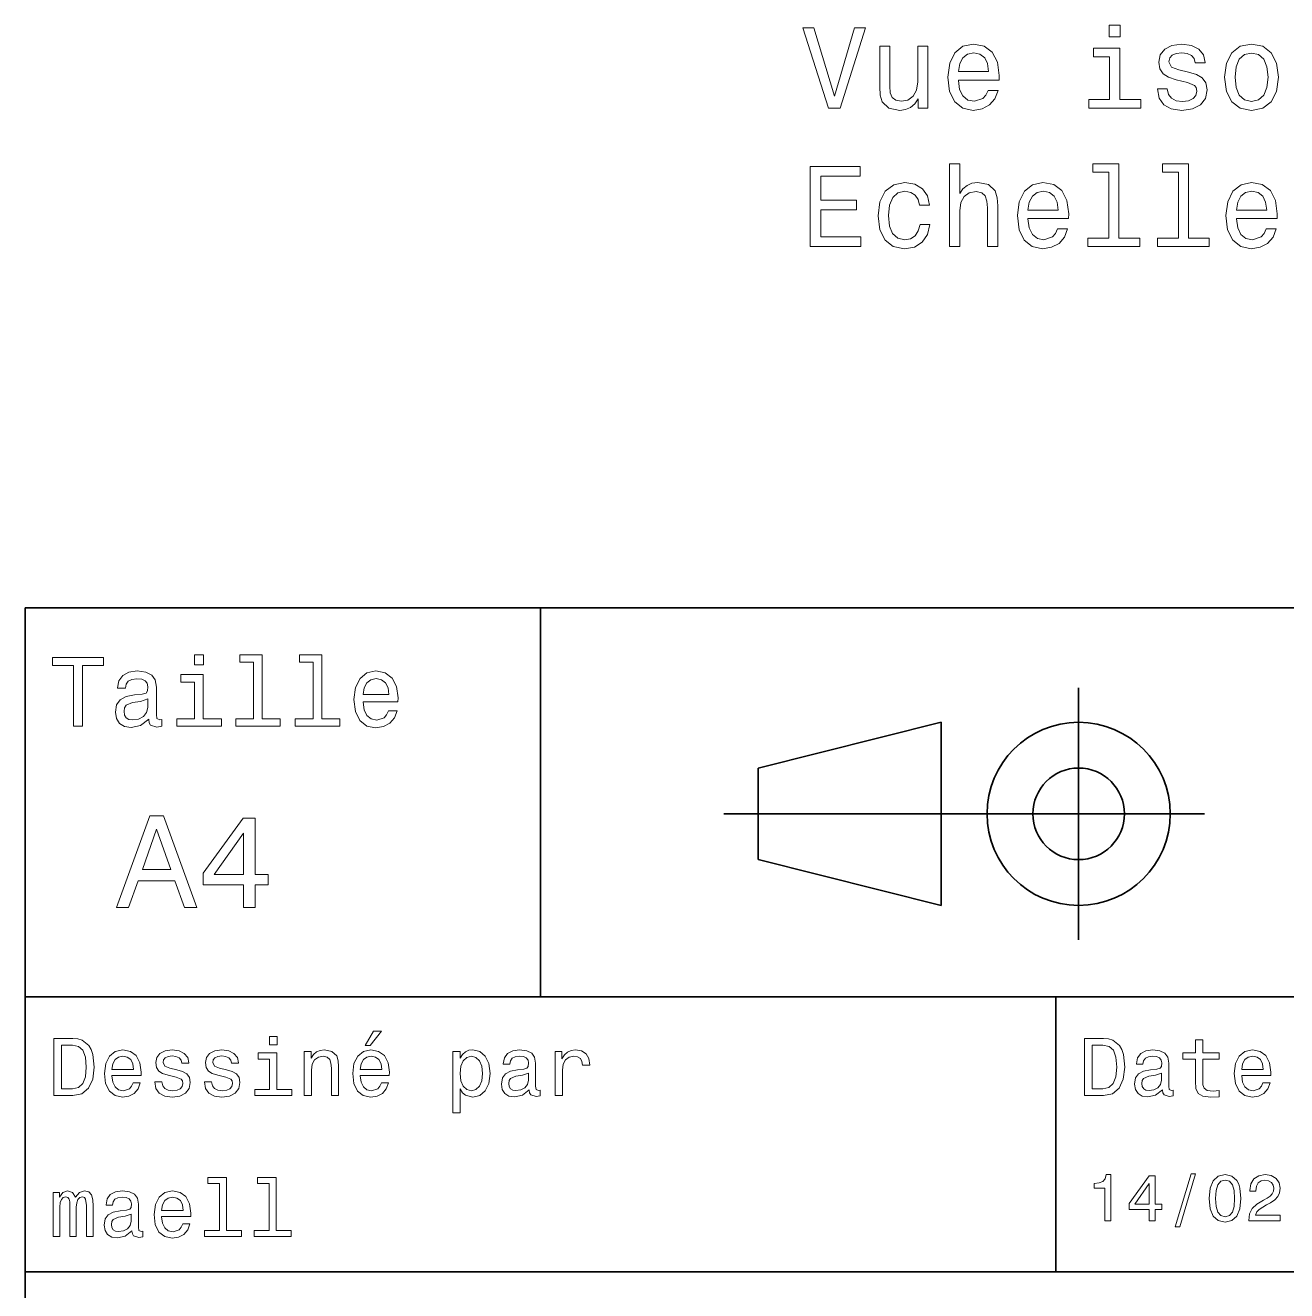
# Model space of a CAD drawing. Extents: x 0 to 297, y 0 to 210.
# Drawn here: x 97 to 152.1, y 40.2 to 95.4 of the extents above; entities that cross this region are included whole.
import ezdxf

# ---------------------------------------------------------------- set-up
doc = ezdxf.new("R2010")
doc.units = 0

msp = doc.modelspace()

# ---------------------------------------------------------------- linework, layer by layer
at = {"color": 7, "lineweight": 35}
for p, q in [((97, 10), (97, 70)), ((97, 70), (287, 70)), ((127.5, 61), (148.5, 61)), ((97, 53), (162, 53)), ((97, 41), (162, 41))]:
    msp.add_line(p, q, dxfattribs=at)
at = {"color": 7, "lineweight": 35, "ltscale": 0.425}
msp.add_line((119.5, 53), (119.5, 70), dxfattribs=at)
at = {"color": 7, "lineweight": 35, "ltscale": 0.275}
msp.add_line((143, 55.5), (143, 66.5), dxfattribs=at)
at = {"color": 7, "lineweight": 35, "ltscale": 0.206155}
for p, q in [((129, 63), (137, 65)), ((137, 57), (129, 59))]:
    msp.add_line(p, q, dxfattribs=at)
at = {"color": 7, "lineweight": 35, "ltscale": 0.2}
msp.add_line((137, 65), (137, 57), dxfattribs=at)
at = {"color": 7, "lineweight": 35, "ltscale": 0.1}
msp.add_line((129, 59), (129, 63), dxfattribs=at)
at = {"color": 7, "lineweight": 35, "ltscale": 0.3}
msp.add_line((142, 41), (142, 53), dxfattribs=at)
at = {"color": 7, "lineweight": 13}
for points in [[(133.212448, 95.329735), (132.334915, 92.34919), (131.43219, 95.329735), (130.953079, 95.329735), (132.082764, 91.824692), (132.587082, 91.824692), (133.691544, 95.329735)], [(144.806824, 95.445732), (144.337799, 95.445732), (144.337799, 94.941406), (144.806824, 94.941406)], [(136.414886, 94.532906), (135.971085, 94.532906), (135.971085, 92.969505), (135.920654, 92.606392), (135.774399, 92.344147), (135.547455, 92.182762), (135.249908, 92.132332), (135.012878, 92.172676), (134.861572, 92.293709), (134.775848, 92.500481), (134.755676, 92.792992), (134.755676, 94.532906), (134.311859, 94.532906), (134.311859, 92.752647), (134.326996, 92.394577), (134.422821, 92.097023), (134.715332, 91.824692), (135.184341, 91.728874), (135.436508, 91.764175), (135.653366, 91.85495), (135.839966, 92.011292), (135.991257, 92.238235), (135.991257, 91.824692), (136.414886, 91.824692)], [(137.751343, 93.050194), (139.526566, 93.050194), (139.531601, 93.256966), (139.450912, 93.836937), (139.229019, 94.27066), (138.875992, 94.532906), (138.406967, 94.628723), (137.948029, 94.527863), (137.595001, 94.245438), (137.368057, 93.786507), (137.287369, 93.18132), (137.363022, 92.561005), (137.589966, 92.107109), (137.937943, 91.824692), (138.391846, 91.728874), (138.785217, 91.794434), (139.107971, 91.965904), (139.345001, 92.238235), (139.481171, 92.601349), (139.042419, 92.601349), (138.95163, 92.39962), (138.820511, 92.248322), (138.447311, 92.127289), (138.159851, 92.182762), (137.942993, 92.359276), (137.801773, 92.646736), (137.751343, 93.035065)], [(147.797455, 93.403221), (147.36879, 93.504089), (147.051056, 93.620079), (146.94516, 93.857109), (146.975418, 94.023537), (147.081314, 94.144577), (147.252792, 94.220222), (147.499908, 94.250481), (147.736938, 94.220222), (147.923538, 94.129448), (148.044571, 93.993279), (148.095001, 93.811722), (148.528732, 93.811722), (148.528732, 93.821808), (148.453079, 94.14962), (148.246307, 94.406822), (147.923538, 94.568207), (147.499908, 94.628723), (147.071228, 94.568207), (146.758545, 94.401779), (146.561859, 94.154663), (146.501343, 93.84198), (146.546738, 93.539391), (146.687943, 93.327576), (146.919937, 93.176277), (147.257828, 93.070366), (147.752075, 92.949333), (148.054657, 92.82325), (148.135345, 92.722389), (148.165619, 92.571091), (148.120224, 92.384491), (147.999191, 92.243279), (147.802505, 92.152504), (147.540253, 92.122246), (147.262878, 92.152504), (147.061142, 92.258408), (146.924988, 92.429878), (146.869507, 92.666908), (146.440826, 92.666908), (146.511429, 92.263451), (146.718201, 91.970947), (147.046021, 91.794434), (147.499908, 91.728874), (147.973969, 91.794434), (148.32196, 91.970947), (148.533768, 92.253365), (148.609421, 92.621521), (148.55394, 92.939247), (148.397598, 93.156105), (148.140396, 93.297318)], [(149.375992, 93.176277), (149.45668, 92.561005), (149.68866, 92.107109), (150.056824, 91.824692), (150.551056, 91.728874), (151.040253, 91.824692), (151.408417, 92.102066), (151.640396, 92.555962), (151.726135, 93.176277), (151.640396, 93.79155), (151.408417, 94.250481), (151.040253, 94.527863), (150.551056, 94.628723), (150.056824, 94.527863), (149.68866, 94.245438), (149.45668, 93.79155)], [(137.751343, 93.423393), (137.806824, 93.771378), (137.942993, 94.02858), (138.149765, 94.184921), (138.422104, 94.240395), (138.689392, 94.184921), (138.896164, 94.02858), (139.022247, 93.771378), (139.067627, 93.423393)], [(144.791687, 92.197891), (144.791687, 94.442123), (143.651917, 94.442123), (143.651917, 94.063889), (144.347885, 94.063889), (144.347885, 92.197891), (143.440109, 92.197891), (143.440109, 91.824692), (145.709564, 91.824692), (145.709564, 92.197891)], [(149.82988, 93.18132), (149.875275, 93.635208), (150.016479, 93.96302), (150.243423, 94.164749), (150.551056, 94.235352), (150.853653, 94.164749), (151.080597, 93.968063), (151.221802, 93.635208), (151.272247, 93.18132), (151.221802, 92.722389), (151.080597, 92.389534), (150.853653, 92.187805), (150.551056, 92.122246), (150.243423, 92.187805), (150.016479, 92.389534), (149.875275, 92.722389)], [(131.275848, 85.777863), (133.494858, 85.777863), (133.494858, 86.201492), (131.739822, 86.201492), (131.739822, 87.38665), (133.303223, 87.38665), (133.303223, 87.805237), (131.739822, 87.805237), (131.739822, 88.854233), (133.454514, 88.854233), (133.454514, 89.277863), (131.275848, 89.277863)], [(137.363022, 85.777863), (137.806824, 85.777863), (137.806824, 87.341263), (137.852219, 87.699333), (137.998459, 87.961578), (138.225418, 88.122963), (138.528, 88.183479), (138.770081, 88.133049), (138.921371, 87.99688), (138.997025, 87.769936), (139.022247, 87.467346), (139.022247, 85.777863), (139.466049, 85.777863), (139.466049, 87.558121), (139.445877, 87.916191), (139.355087, 88.213745), (139.057541, 88.486076), (138.593567, 88.581894), (138.3414, 88.546593), (138.124542, 88.450775), (137.942993, 88.299477), (137.806824, 88.092705), (137.806824, 89.398903), (137.363022, 89.398903)], [(144.317627, 89.025703), (144.317627, 86.151062), (143.4048, 86.151062), (143.4048, 85.777863), (145.66922, 85.777863), (145.66922, 86.151062), (144.761429, 86.151062), (144.761429, 89.398903), (143.621658, 89.398903), (143.621658, 89.025703)], [(147.353653, 89.025703), (147.353653, 86.151062), (146.440826, 86.151062), (146.440826, 85.777863), (148.705231, 85.777863), (148.705231, 86.151062), (147.797455, 86.151062), (147.797455, 89.398903), (146.657684, 89.398903), (146.657684, 89.025703)], [(136.051773, 87.588379), (136.49054, 87.588379), (136.399765, 87.991837), (136.182907, 88.309563), (135.845001, 88.506248), (135.40625, 88.581894), (134.922104, 88.481033), (134.55394, 88.198608), (134.32196, 87.739677), (134.241257, 87.124405), (134.31691, 86.514175), (134.543854, 86.06028), (134.901917, 85.777863), (135.391113, 85.682045), (135.824829, 85.75769), (136.162735, 85.969505), (136.394714, 86.302361), (136.49559, 86.746162), (136.07196, 86.746162), (135.996307, 86.463745), (135.855087, 86.251923), (135.653366, 86.120804), (135.40625, 86.08046), (135.098618, 86.146019), (134.876709, 86.347748), (134.74054, 86.67556), (134.695145, 87.139534), (134.74054, 87.593422), (134.881744, 87.921234), (135.108704, 88.122963), (135.40625, 88.193565), (135.668488, 88.148178), (135.865173, 88.032188), (135.996307, 87.840546)], [(140.787369, 87.003365), (142.562592, 87.003365), (142.567627, 87.210136), (142.486938, 87.790108), (142.26503, 88.223831), (141.912018, 88.486076), (141.442993, 88.581894), (140.984055, 88.481033), (140.631027, 88.198608), (140.404083, 87.739677), (140.323395, 87.134491), (140.399048, 86.514175), (140.625992, 86.06028), (140.973969, 85.777863), (141.427856, 85.682045), (141.821228, 85.747604), (142.143997, 85.919075), (142.381027, 86.191406), (142.517197, 86.55452), (142.07843, 86.55452), (141.987656, 86.352791), (141.856537, 86.201492), (141.483337, 86.08046), (141.195877, 86.135933), (140.979019, 86.312447), (140.837799, 86.599907), (140.787369, 86.988235)], [(149.895447, 87.003365), (151.670654, 87.003365), (151.675705, 87.210136), (151.595001, 87.790108), (151.373108, 88.223831), (151.020081, 88.486076), (150.551056, 88.581894), (150.092133, 88.481033), (149.739105, 88.198608), (149.512161, 87.739677), (149.431458, 87.134491), (149.507111, 86.514175), (149.734055, 86.06028), (150.082047, 85.777863), (150.535934, 85.682045), (150.929306, 85.747604), (151.252075, 85.919075), (151.489105, 86.191406), (151.625275, 86.55452), (151.186508, 86.55452), (151.095734, 86.352791), (150.9646, 86.201492), (150.5914, 86.08046), (150.30394, 86.135933), (150.087082, 86.312447), (149.945877, 86.599907), (149.895447, 86.988235)], [(140.787369, 87.376564), (140.84285, 87.724548), (140.979019, 87.98175), (141.185791, 88.138092), (141.458115, 88.193565), (141.725418, 88.138092), (141.93219, 87.98175), (142.058258, 87.724548), (142.103653, 87.376564)], [(149.895447, 87.376564), (149.950912, 87.724548), (150.087082, 87.98175), (150.293854, 88.138092), (150.566193, 88.193565), (150.833481, 88.138092), (151.040253, 87.98175), (151.166336, 87.724548), (151.211731, 87.376564)], [(99.102303, 64.837173), (99.5, 64.837173), (99.5, 67.47406), (100.407784, 67.47406), (100.407784, 67.837173), (98.190201, 67.837173), (98.190201, 67.47406), (99.102303, 67.47406)], [(104.786743, 67.940918), (104.384727, 67.940918), (104.384727, 67.508644), (104.786743, 67.508644)], [(106.969742, 67.621033), (106.969742, 65.157059), (106.187317, 65.157059), (106.187317, 64.837173), (108.128242, 64.837173), (108.128242, 65.157059), (107.350143, 65.157059), (107.350143, 67.940918), (106.373199, 67.940918), (106.373199, 67.621033)], [(109.572044, 67.621033), (109.572044, 65.157059), (108.789627, 65.157059), (108.789627, 64.837173), (110.730545, 64.837173), (110.730545, 65.157059), (109.952454, 65.157059), (109.952454, 67.940918), (108.975502, 67.940918), (108.975502, 67.621033)], [(102.387611, 65.139771), (102.387611, 65.126801), (102.409225, 64.979828), (102.47406, 64.876076), (102.746399, 64.793945), (102.958214, 64.828529), (102.958214, 65.122475), (102.867432, 65.109505), (102.746399, 65.165703), (102.724785, 65.338615), (102.724785, 66.540344), (102.672913, 66.84726), (102.521614, 67.0634), (102.257927, 67.193085), (101.886169, 67.240631), (101.523056, 67.188759), (101.255043, 67.041786), (101.086456, 66.812675), (101.030258, 66.510086), (101.030258, 66.484146), (101.371758, 66.484146), (101.402016, 66.665703), (101.497116, 66.795387), (101.65274, 66.873199), (101.873199, 66.903458), (102.085014, 66.881844), (102.236313, 66.817001), (102.327087, 66.704605), (102.357346, 66.548988), (102.340057, 66.367432), (102.270897, 66.276657), (102.097984, 66.233429), (101.773773, 66.198845), (101.402016, 66.121033), (101.138329, 65.982704), (100.982712, 65.766571), (100.935158, 65.446686), (100.978386, 65.161385), (101.112389, 64.949562), (101.328529, 64.815559), (101.626801, 64.768013), (102.028816, 64.858788)], [(104.773773, 65.157059), (104.773773, 67.080688), (103.796829, 67.080688), (103.796829, 66.756485), (104.393372, 66.756485), (104.393372, 65.157059), (103.615273, 65.157059), (103.615273, 64.837173), (105.560516, 64.837173), (105.560516, 65.157059)], [(111.750717, 65.887604), (113.272339, 65.887604), (113.276657, 66.064842), (113.207497, 66.561958), (113.017288, 66.933716), (112.714699, 67.158501), (112.312683, 67.240631), (111.919312, 67.154175), (111.616714, 66.912102), (111.422188, 66.51873), (111.353027, 66), (111.41787, 65.4683), (111.612396, 65.079247), (111.91066, 64.837173), (112.299713, 64.755043), (112.636887, 64.811234), (112.913544, 64.958214), (113.116714, 65.191643), (113.233429, 65.502876), (112.857346, 65.502876), (112.779541, 65.329971), (112.667145, 65.200287), (112.34726, 65.096542), (112.100868, 65.144089), (111.914986, 65.295387), (111.793945, 65.541786), (111.750717, 65.874634)], [(111.750717, 66.207489), (111.798271, 66.50576), (111.914986, 66.726219), (112.092216, 66.860229), (112.325653, 66.907776), (112.554756, 66.860229), (112.731987, 66.726219), (112.840057, 66.50576), (112.878967, 66.207489)], [(102.344383, 65.649857), (102.292511, 65.425072), (102.154182, 65.252159), (101.946686, 65.139771), (101.691643, 65.100861), (101.527374, 65.122475), (101.41066, 65.191643), (101.337173, 65.312675), (101.315559, 65.481262), (101.332855, 65.632561), (101.402016, 65.740631), (101.678673, 65.861671), (102.028816, 65.913544), (102.344383, 66.017288)], [(100.982712, 56.9049), (101.51297, 56.9049), (101.933716, 58.080692), (103.530258, 58.080692), (103.951012, 56.9049), (104.492798, 56.9049), (103.028816, 60.910664), (102.440926, 60.910664)], [(106.521614, 56.9049), (107.040344, 56.9049), (107.040344, 57.896255), (107.610954, 57.896255), (107.610954, 58.357349), (107.040344, 58.357349), (107.040344, 60.818443), (106.515854, 60.818443), (104.763687, 58.403458), (104.763687, 57.896255), (106.521614, 57.896255)], [(102.118156, 58.570606), (102.734871, 60.334293), (103.351585, 58.570606)], [(105.247841, 58.357349), (106.521614, 60.149857), (106.521614, 58.357349)], [(111.84726, 50.88797), (112.059799, 50.88797), (112.560516, 51.500362), (112.207489, 51.500362)], [(99.080688, 51.190563), (98.248558, 51.190563), (98.248558, 48.690563), (99.080688, 48.690563), (99.473343, 48.769814), (99.765129, 49.011169), (99.945244, 49.40382), (100.010086, 49.940563), (99.952446, 50.488113), (99.880402, 50.70425), (99.779541, 50.877163), (99.487755, 51.111313), (99.296829, 51.168949)], [(99.055473, 50.891571), (99.329254, 50.837536), (99.516571, 50.671829), (99.628242, 50.376442), (99.664268, 49.940563), (99.624641, 49.519093), (99.51297, 49.223705), (99.322044, 49.047192), (99.055473, 48.989555), (98.583572, 48.989555), (98.583572, 50.891571)], [(107.992798, 51.27702), (107.657784, 51.27702), (107.657784, 50.916786), (107.992798, 50.916786)], [(144.080688, 51.190563), (143.248566, 51.190563), (143.248566, 48.690563), (144.080688, 48.690563), (144.473343, 48.769814), (144.765137, 49.011169), (144.945251, 49.40382), (145.010086, 49.940563), (144.952454, 50.488113), (144.880402, 50.70425), (144.779541, 50.877163), (144.487747, 51.111313), (144.296829, 51.168949)], [(144.055481, 50.891571), (144.329254, 50.837536), (144.516571, 50.671829), (144.628235, 50.376442), (144.664261, 49.940563), (144.624634, 49.519093), (144.51297, 49.223705), (144.322052, 49.047192), (144.055481, 48.989555), (143.583572, 48.989555), (143.583572, 50.891571)], [(148.100861, 50.289986), (148.100861, 49.320965), (148.122482, 49.007565), (148.223343, 48.791428), (148.425079, 48.665348), (148.767288, 48.62212), (149.141937, 48.640129), (149.141937, 48.913906), (148.868149, 48.892292), (148.619598, 48.921112), (148.486313, 49.011169), (148.42868, 49.162464), (148.417862, 49.375), (148.417862, 50.289986), (149.141937, 50.289986), (149.141937, 50.560158), (148.417862, 50.560158), (148.417862, 51.125721), (148.100861, 51.125721), (148.100861, 50.560158), (147.553314, 50.560158), (147.553314, 50.289986)], [(100.784584, 49.565922), (102.052597, 49.565922), (102.056198, 49.713619), (101.998558, 50.127884), (101.840057, 50.437683), (101.587898, 50.625), (101.252884, 50.693443), (100.925072, 50.621399), (100.672913, 50.41967), (100.510803, 50.091862), (100.453171, 49.659584), (100.507202, 49.216499), (100.669312, 48.892292), (100.91787, 48.690563), (101.242073, 48.62212), (101.523056, 48.668949), (101.753601, 48.791428), (101.922913, 48.98595), (102.020172, 49.245319), (101.706772, 49.245319), (101.64193, 49.101227), (101.548271, 48.993156), (101.2817, 48.9067), (101.07637, 48.946327), (100.921471, 49.072407), (100.820602, 49.27774), (100.784584, 49.555115)], [(100.784584, 49.832493), (100.824211, 50.081055), (100.921471, 50.264771), (101.069168, 50.376442), (101.263687, 50.416069), (101.454613, 50.376442), (101.602303, 50.264771), (101.69236, 50.081055), (101.724785, 49.832493)], [(103.623199, 49.818085), (103.317001, 49.890129), (103.090057, 49.972984), (103.014412, 50.142292), (103.036026, 50.261169), (103.111671, 50.347622), (103.234146, 50.401657), (103.41066, 50.423271), (103.579971, 50.401657), (103.713257, 50.336815), (103.799713, 50.239555), (103.835732, 50.109871), (104.145531, 50.109871), (104.145531, 50.117077), (104.091499, 50.351227), (103.943802, 50.534943), (103.713257, 50.650219), (103.41066, 50.693443), (103.104469, 50.650219), (102.881126, 50.531342), (102.740631, 50.354828), (102.697403, 50.131485), (102.729828, 49.915348), (102.830688, 49.76405), (102.996399, 49.655983), (103.237755, 49.580334), (103.590775, 49.493877), (103.806915, 49.40382), (103.864555, 49.331772), (103.886169, 49.223705), (103.853745, 49.09042), (103.767288, 48.989555), (103.626801, 48.924713), (103.439484, 48.903099), (103.241356, 48.924713), (103.09726, 49.000362), (103, 49.122841), (102.960373, 49.292149), (102.654175, 49.292149), (102.704613, 49.003963), (102.852303, 48.795029), (103.086456, 48.668949), (103.41066, 48.62212), (103.749283, 48.668949), (103.997841, 48.795029), (104.149139, 48.996758), (104.203171, 49.259727), (104.163544, 49.486671), (104.051872, 49.641571), (103.868156, 49.742435)], [(105.791786, 49.818085), (105.485588, 49.890129), (105.258644, 49.972984), (105.182999, 50.142292), (105.204613, 50.261169), (105.280258, 50.347622), (105.40274, 50.401657), (105.579254, 50.423271), (105.748558, 50.401657), (105.881844, 50.336815), (105.9683, 50.239555), (106.004326, 50.109871), (106.314117, 50.109871), (106.314117, 50.117077), (106.260086, 50.351227), (106.112396, 50.534943), (105.881844, 50.650219), (105.579254, 50.693443), (105.273056, 50.650219), (105.049713, 50.531342), (104.909225, 50.354828), (104.865997, 50.131485), (104.898415, 49.915348), (104.999283, 49.76405), (105.164986, 49.655983), (105.406342, 49.580334), (105.759369, 49.493877), (105.975502, 49.40382), (106.033142, 49.331772), (106.054756, 49.223705), (106.022339, 49.09042), (105.935883, 48.989555), (105.795387, 48.924713), (105.60807, 48.903099), (105.409943, 48.924713), (105.265854, 49.000362), (105.168587, 49.122841), (105.12896, 49.292149), (104.822769, 49.292149), (104.873199, 49.003963), (105.020897, 48.795029), (105.255043, 48.668949), (105.579254, 48.62212), (105.91787, 48.668949), (106.166428, 48.795029), (106.317726, 48.996758), (106.371758, 49.259727), (106.33213, 49.486671), (106.220459, 49.641571), (106.036743, 49.742435)], [(107.981987, 48.957134), (107.981987, 50.560158), (107.16787, 50.560158), (107.16787, 50.289986), (107.664986, 50.289986), (107.664986, 48.957134), (107.016571, 48.957134), (107.016571, 48.690563), (108.637611, 48.690563), (108.637611, 48.957134)], [(109.181557, 48.690563), (109.498558, 48.690563), (109.498558, 49.807278), (109.530983, 50.063042), (109.635445, 50.250362), (109.797546, 50.365635), (110.013687, 50.408863), (110.1866, 50.372841), (110.29467, 50.275578), (110.348701, 50.113472), (110.366714, 49.897335), (110.366714, 48.690563), (110.683716, 48.690563), (110.683716, 49.962177), (110.669312, 50.217941), (110.604469, 50.430477), (110.39193, 50.625), (110.060516, 50.693443), (109.876801, 50.668228), (109.721901, 50.599785), (109.588615, 50.484512), (109.484146, 50.329613), (109.484146, 50.625), (109.181557, 50.625)], [(111.627518, 49.565922), (112.895531, 49.565922), (112.899132, 49.713619), (112.841499, 50.127884), (112.682999, 50.437683), (112.430832, 50.625), (112.095825, 50.693443), (111.768013, 50.621399), (111.515854, 50.41967), (111.353745, 50.091862), (111.296112, 49.659584), (111.350143, 49.216499), (111.512245, 48.892292), (111.760803, 48.690563), (112.085014, 48.62212), (112.365997, 48.668949), (112.596542, 48.791428), (112.765854, 48.98595), (112.863113, 49.245319), (112.549713, 49.245319), (112.484871, 49.101227), (112.391212, 48.993156), (112.124641, 48.9067), (111.919312, 48.946327), (111.764412, 49.072407), (111.663544, 49.27774), (111.627518, 49.555115)], [(111.627518, 49.832493), (111.667145, 50.081055), (111.764412, 50.264771), (111.912102, 50.376442), (112.106628, 50.416069), (112.297546, 50.376442), (112.445244, 50.264771), (112.535301, 50.081055), (112.567726, 49.832493)], [(115.986313, 50.326012), (115.986313, 50.625), (115.669312, 50.625), (115.669312, 47.941284), (115.986313, 47.941284), (115.986313, 48.98595), (116.097984, 48.816643), (116.22406, 48.704971), (116.541069, 48.62212), (116.843658, 48.690563), (117.081413, 48.895893), (117.236313, 49.2201), (117.293945, 49.659584), (117.236313, 50.095463), (117.081413, 50.41967), (116.843658, 50.621399), (116.541069, 50.693443), (116.368156, 50.671829), (116.220459, 50.603386), (116.094383, 50.488113)], [(116.48703, 48.9067), (116.274498, 48.953533), (116.119598, 49.097622), (116.022339, 49.331772), (115.989914, 49.659584), (116.022339, 49.983791), (116.119598, 50.217941), (116.274498, 50.358429), (116.48703, 50.408863), (116.681557, 50.358429), (116.836456, 50.21434), (116.933716, 49.98019), (116.969742, 49.659584), (116.933716, 49.335377), (116.836456, 49.097622), (116.681557, 48.953533)], [(119.005043, 48.942726), (119.005043, 48.931919), (119.023056, 48.809441), (119.077087, 48.722984), (119.304031, 48.654541), (119.480545, 48.683357), (119.480545, 48.928314), (119.4049, 48.917507), (119.304031, 48.96434), (119.286026, 49.108429), (119.286026, 50.109871), (119.242798, 50.365635), (119.116714, 50.54575), (118.896973, 50.65382), (118.587173, 50.693443), (118.284584, 50.650219), (118.061241, 50.52774), (117.920746, 50.336815), (117.873917, 50.084656), (117.873917, 50.063042), (118.158501, 50.063042), (118.183716, 50.21434), (118.26297, 50.322407), (118.392654, 50.387249), (118.57637, 50.412464), (118.752884, 50.394455), (118.878967, 50.34042), (118.954613, 50.246758), (118.979828, 50.117077), (118.965416, 49.965778), (118.907784, 49.890129), (118.763687, 49.854107), (118.493515, 49.825291), (118.183716, 49.760448), (117.963974, 49.645176), (117.834297, 49.465057), (117.79467, 49.19849), (117.830688, 48.960735), (117.942368, 48.784222), (118.122482, 48.67255), (118.37104, 48.632927), (118.706055, 48.708576)], [(120.143372, 48.690563), (120.460373, 48.690563), (120.460373, 49.796471), (120.492798, 50.063042), (120.590057, 50.253963), (120.748558, 50.369236), (120.961098, 50.408863), (121.119598, 50.383648), (121.238472, 50.3116), (121.310516, 50.189121), (121.335739, 50.023415), (121.656342, 50.023415), (121.613113, 50.315205), (121.49424, 50.524136), (121.296112, 50.650219), (121.02594, 50.693443), (120.842224, 50.664627), (120.683716, 50.592579), (120.543228, 50.4701), (120.431557, 50.304398), (120.431557, 50.625), (120.143372, 50.625)], [(146.656342, 48.942726), (146.656342, 48.931919), (146.674347, 48.809441), (146.728394, 48.722984), (146.955338, 48.654541), (147.131851, 48.683357), (147.131851, 48.928314), (147.056198, 48.917507), (146.955338, 48.96434), (146.937317, 49.108429), (146.937317, 50.109871), (146.894089, 50.365635), (146.768005, 50.54575), (146.548264, 50.65382), (146.23848, 50.693443), (145.935883, 50.650219), (145.71254, 50.52774), (145.572052, 50.336815), (145.525223, 50.084656), (145.525223, 50.063042), (145.809799, 50.063042), (145.835022, 50.21434), (145.914261, 50.322407), (146.043945, 50.387249), (146.227661, 50.412464), (146.404175, 50.394455), (146.530258, 50.34042), (146.605911, 50.246758), (146.631119, 50.117077), (146.616714, 49.965778), (146.559082, 49.890129), (146.414978, 49.854107), (146.144806, 49.825291), (145.835022, 49.760448), (145.61528, 49.645176), (145.485596, 49.465057), (145.445969, 49.19849), (145.481995, 48.960735), (145.593658, 48.784222), (145.773773, 48.67255), (146.022339, 48.632927), (146.357346, 48.708576)], [(150.121765, 49.565922), (151.389771, 49.565922), (151.393372, 49.713619), (151.335739, 50.127884), (151.177231, 50.437683), (150.925079, 50.625), (150.590057, 50.693443), (150.262253, 50.621399), (150.010086, 50.41967), (149.847977, 50.091862), (149.790344, 49.659584), (149.844376, 49.216499), (150.006485, 48.892292), (150.255051, 48.690563), (150.579254, 48.62212), (150.860229, 48.668949), (151.090775, 48.791428), (151.260086, 48.98595), (151.357346, 49.245319), (151.043945, 49.245319), (150.979111, 49.101227), (150.885452, 48.993156), (150.618881, 48.9067), (150.413544, 48.946327), (150.258652, 49.072407), (150.157776, 49.27774), (150.121765, 49.555115)], [(150.121765, 49.832493), (150.161377, 50.081055), (150.258652, 50.264771), (150.406342, 50.376442), (150.600861, 50.416069), (150.791794, 50.376442), (150.939484, 50.264771), (151.029541, 50.081055), (151.061966, 49.832493)], [(118.969025, 49.367798), (118.925797, 49.180477), (118.810516, 49.036385), (118.637611, 48.942726), (118.425072, 48.910305), (118.288185, 48.928314), (118.190926, 48.98595), (118.129684, 49.086815), (118.111671, 49.227306), (118.126083, 49.353386), (118.183716, 49.443443), (118.414268, 49.544312), (118.706055, 49.587536), (118.969025, 49.673992)], [(146.620316, 49.367798), (146.577087, 49.180477), (146.461823, 49.036385), (146.28891, 48.942726), (146.07637, 48.910305), (145.939484, 48.928314), (145.842224, 48.98595), (145.780975, 49.086815), (145.76297, 49.227306), (145.777374, 49.353386), (145.835022, 49.443443), (146.065567, 49.544312), (146.357346, 49.587536), (146.620316, 49.673992)], [(105.474785, 44.850864), (105.474785, 42.79755), (104.822769, 42.79755), (104.822769, 42.530979), (106.440201, 42.530979), (106.440201, 42.79755), (105.791786, 42.79755), (105.791786, 45.117435), (104.977669, 45.117435), (104.977669, 44.850864)], [(107.643372, 44.850864), (107.643372, 42.79755), (106.991356, 42.79755), (106.991356, 42.530979), (108.608788, 42.530979), (108.608788, 42.79755), (107.960373, 42.79755), (107.960373, 45.117435), (107.146255, 45.117435), (107.146255, 44.850864)], [(144.14122, 43.224785), (144.403458, 43.224785), (144.403458, 45.239193), (144.207504, 45.239193), (144.155624, 45.0634), (144.05188, 44.945248), (143.893372, 44.876083), (143.674362, 44.853027), (143.674362, 44.648415), (144.14122, 44.648415)], [(146.086456, 43.224785), (146.345825, 43.224785), (146.345825, 43.720463), (146.631134, 43.720463), (146.631134, 43.951008), (146.345825, 43.951008), (146.345825, 45.181557), (146.083572, 45.181557), (145.207504, 43.974064), (145.207504, 43.720463), (146.086456, 43.720463)], [(145.44957, 43.951008), (146.086456, 44.847263), (146.086456, 43.951008)], [(147.213257, 42.956772), (147.412109, 42.956772), (148.109512, 45.279541), (147.907791, 45.279541)], [(148.703171, 44.201729), (148.746399, 43.749279), (148.881851, 43.426514), (149.097992, 43.230549), (149.397705, 43.167149), (149.694534, 43.230549), (149.910675, 43.426514), (150.043228, 43.749279), (150.08934, 44.201729), (150.043228, 44.651299), (149.98848, 44.829971), (149.910675, 44.976948), (149.694534, 45.172913), (149.397705, 45.239193), (149.097992, 45.172913), (148.881851, 44.974064), (148.746399, 44.651299)], [(148.979828, 44.201729), (149.002884, 44.550434), (149.074936, 44.801155), (149.20462, 44.948128), (149.397705, 45), (149.587906, 44.948128), (149.71759, 44.801155), (149.789627, 44.550434), (149.812683, 44.201729), (149.789627, 43.850143), (149.71759, 43.599426), (149.587906, 43.45245), (149.397705, 43.403458), (149.20462, 43.45245), (149.074936, 43.599426), (149.002884, 43.850143)], [(150.429398, 43.224785), (151.804047, 43.224785), (151.804047, 43.472622), (150.71759, 43.472622), (150.778107, 43.60807), (150.881851, 43.720463), (151.201736, 43.925072), (151.371765, 44.011528), (151.561966, 44.135448), (151.697418, 44.279541), (151.775223, 44.44957), (151.804047, 44.642651), (151.755051, 44.884727), (151.619598, 45.074928), (151.412109, 45.195965), (151.144104, 45.239193), (150.867447, 45.190201), (150.657059, 45.054756), (150.521622, 44.838619), (150.47551, 44.553314), (150.47551, 44.51297), (150.737762, 44.51297), (150.737762, 44.536022), (150.763687, 44.731991), (150.841507, 44.876083), (150.965424, 44.9683), (151.129684, 45), (151.296829, 44.971184), (151.420746, 44.899136), (151.50145, 44.786743), (151.530258, 44.645535), (151.510086, 44.51297), (151.455338, 44.400578), (151.363113, 44.302593), (151.236313, 44.216141), (151.066284, 44.12392), (150.783859, 43.945248), (150.585022, 43.755043), (150.466858, 43.524498), (150.429398, 43.233429)], [(98.21254, 42.530979), (98.504326, 42.530979), (98.504326, 43.824207), (98.522331, 44.01873), (98.57637, 44.159222), (98.659225, 44.242073), (98.767288, 44.274494), (98.853745, 44.245678), (98.911385, 44.17363), (98.940201, 44.051151), (98.951012, 43.88905), (98.951012, 42.530979), (99.224785, 42.530979), (99.224785, 43.824207), (99.242798, 44.015129), (99.296829, 44.155621), (99.383286, 44.242073), (99.491356, 44.274494), (99.577812, 44.245678), (99.635445, 44.17363), (99.671471, 43.88905), (99.671471, 42.530979), (99.963257, 42.530979), (99.963257, 43.867435), (99.945244, 44.144814), (99.887611, 44.357349), (99.772331, 44.48703), (99.585014, 44.533859), (99.365273, 44.461815), (99.195969, 44.25288), (99.062683, 44.458214), (98.83934, 44.533859), (98.634003, 44.461815), (98.493515, 44.260086), (98.493515, 44.465416), (98.21254, 44.465416)], [(101.656342, 42.783142), (101.656342, 42.772335), (101.674355, 42.649857), (101.728386, 42.5634), (101.95533, 42.494957), (102.131844, 42.523773), (102.131844, 42.76873), (102.056198, 42.757923), (101.95533, 42.804756), (101.937317, 42.948845), (101.937317, 43.950287), (101.894089, 44.206051), (101.768013, 44.386166), (101.548271, 44.494236), (101.238472, 44.533859), (100.935883, 44.490635), (100.71254, 44.368156), (100.572044, 44.177231), (100.525215, 43.925072), (100.525215, 43.903458), (100.809799, 43.903458), (100.835014, 44.054756), (100.914268, 44.162823), (101.043945, 44.227665), (101.227669, 44.25288), (101.404175, 44.234871), (101.530258, 44.180836), (101.605911, 44.087173), (101.631126, 43.957493), (101.616714, 43.806194), (101.559074, 43.730545), (101.414986, 43.694523), (101.144814, 43.665707), (100.835014, 43.600864), (100.615273, 43.485592), (100.485588, 43.305473), (100.445969, 43.038906), (100.481987, 42.801151), (100.593658, 42.624638), (100.773773, 42.512966), (101.022331, 42.473343), (101.357346, 42.548992)], [(102.953171, 43.406338), (104.221184, 43.406338), (104.224785, 43.554035), (104.167145, 43.9683), (104.008644, 44.278099), (103.756485, 44.465416), (103.421471, 44.533859), (103.093658, 44.461815), (102.841499, 44.260086), (102.679398, 43.932278), (102.621758, 43.5), (102.675797, 43.056915), (102.837898, 42.732708), (103.086456, 42.530979), (103.41066, 42.462536), (103.691643, 42.509365), (103.922188, 42.631844), (104.091499, 42.826366), (104.188759, 43.085735), (103.875359, 43.085735), (103.810516, 42.941643), (103.716858, 42.833572), (103.450287, 42.747116), (103.244957, 42.786743), (103.090057, 42.912823), (102.989197, 43.118156), (102.953171, 43.395531)], [(102.953171, 43.672909), (102.992798, 43.921471), (103.090057, 44.105186), (103.237755, 44.216858), (103.432274, 44.256485), (103.623199, 44.216858), (103.770897, 44.105186), (103.860954, 43.921471), (103.893372, 43.672909)], [(101.620316, 43.208214), (101.577087, 43.020893), (101.461815, 42.876801), (101.288902, 42.783142), (101.07637, 42.750721), (100.939484, 42.76873), (100.842216, 42.826366), (100.780983, 42.927231), (100.76297, 43.067722), (100.777374, 43.193802), (100.835014, 43.283859), (101.065559, 43.384727), (101.357346, 43.427952), (101.620316, 43.514408)]]:
    msp.add_lwpolyline(points, close=True, dxfattribs=at)
at = {"color": 7, "lineweight": 35}
for radius in [4, 2]:
    msp.add_circle((143, 61), radius, dxfattribs=at)

doc.saveas('drawing.dxf')
